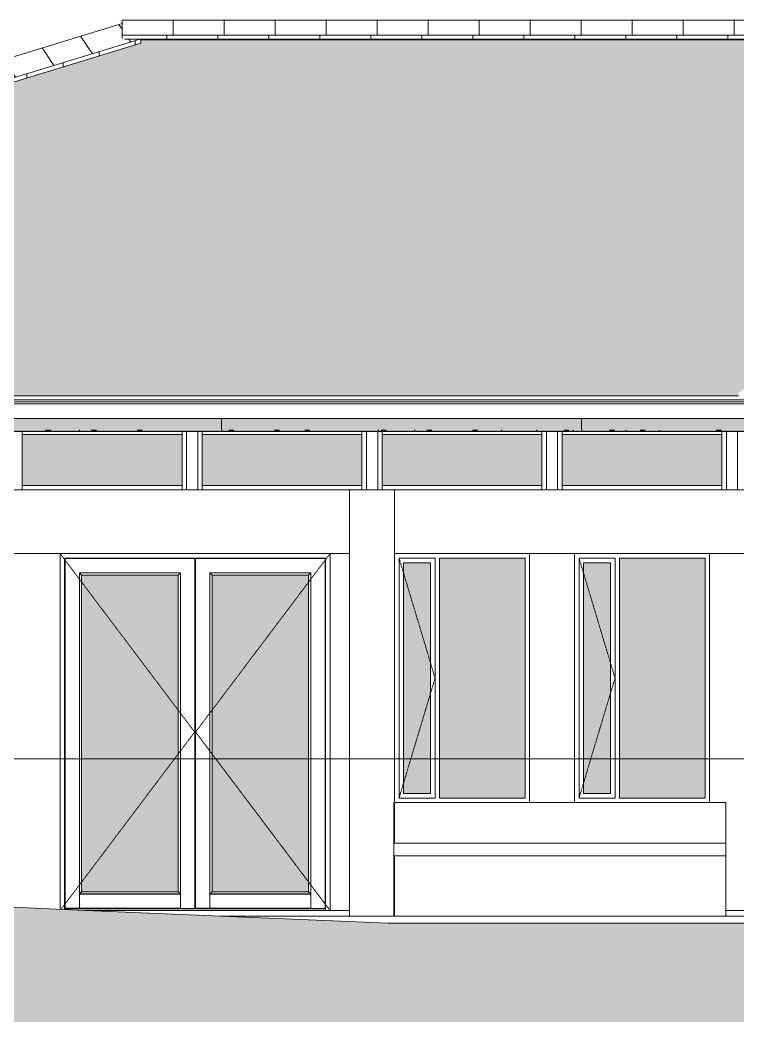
# Model space of a CAD drawing. Header units: millimetres. Extents: x -35517 to 139323, y -3702 to 5999.
# Drawn here: x 73743 to 78531, y -743 to 5938 of the extents above; entities that cross this region are included whole.
import ezdxf

# ---------------------------------------------------------------- set-up
doc = ezdxf.new("R2010")
doc.units = ezdxf.units.MM
doc.linetypes.add('Dash', pattern=[6.35, 3.175, -3.175])
doc.linetypes.add('Detail Dash', pattern=[1.1, 0.55, -0.55])
for name, color, linetype, lineweight in [('A-DETL-GENF', 92, 'Continuous', 5), ('A-DETL-THIN', 151, 'Continuous', 5), ('A-DOOR', 31, 'Continuous', 5), ('A-FLOR', 192, 'Continuous', 9), ('A-GLAZ', 151, 'Continuous', 5), ('A-GLAZ-CURT', 52, 'Continuous', 5), ('A-GLAZ-CWMG', 51, 'Continuous', 5), ('A-GLAZ-HDLN', 1, 'Dash', 9), ('A-ROOF', 132, 'Continuous', 9), ('A-ROOF-OTLN', 132, 'Continuous', 5), ('A-ROOF-PATT', 132, 'Continuous', 9), ('A-WALL', 113, 'Continuous', 9), ('C-TOPO', 7, 'Continuous', 5), ('G-ANNO-TEXT', 231, 'Continuous', 5), ('I-WALL', 2, 'Continuous', 9), ('S-COLS', 52, 'Continuous', 5)]:
    doc.layers.add(name, color=color, linetype=linetype, lineweight=lineweight)

# ---------------------------------------------------------------- blocks, each defined once
blk = doc.blocks.new('W-02 900x1660 - 900-1480273-GENERAL WEST ELEVATION')
at = {"layer": 'A-GLAZ'}
for points in [[(-12749.9, 750), (-12655.7, 750), (-12655.7, 2349), (-13225.7, 2349), (-13225.7, 750), (-12965.7, 750)], [(-13397.5, 780), (-13285.7, 780), (-13285.7, 2319), (-13465.7, 2319), (-13465.7, 780)]]:
    blk.add_hatch(color=256, dxfattribs=at).paths.add_polyline_path(points)
for p, q in [((-13495.7, 2350), (-13495.7, 750)), ((-13255.7, 2350), (-13495.7, 2350)), ((-13255.7, 750), (-13255.7, 2350)), ((-13225.7, 2349), (-13225.7, 750)), ((-13225.7, 2349), (-12655.7, 2349)), ((-12655.7, 750), (-12655.7, 2349)), ((-13465.7, 780), (-13465.7, 2319)), ((-13465.7, 2319), (-13285.7, 2319)), ((-13285.7, 2319), (-13285.7, 780)), ((-13495.7, 750), (-13255.7, 750)), ((-13285.7, 780), (-13465.7, 780)), ((-13225.7, 750), (-12655.7, 750))]:
    blk.add_line(p, q, dxfattribs=at)
at = {"layer": 'A-GLAZ-HDLN'}
for p, q in [((-13495.7, 2350), (-13255.7, 1550)), ((-13255.7, 1550), (-13495.7, 750))]:
    blk.add_line(p, q, dxfattribs=at)
blk = doc.blocks.new('FP_347-GENERAL WEST ELEVATION')
at = {"layer": 'A-ROOF-OTLN'}
blk.add_line((-23071.2, 3195), (-11185.7, 3195), dxfattribs=at)
at = {"layer": 'A-ROOF-PATT', "lineweight": 5}
for p, q in [((-23077.9, 3197), (-11185.7, 3197)), ((-15854.4, 3201.7), (-15854.6, 3202)), ((-15854.2, 3201.3), (-15854.4, 3201.7)), ((-15854, 3201), (-15854.2, 3201.3)), ((-15853.8, 3200.6), (-15854, 3201)), ((-15853.6, 3200.3), (-15853.8, 3200.6)), ((-15853.4, 3200), (-15853.6, 3200.3)), ((-15853.3, 3199.6), (-15853.4, 3200)), ((-15853.1, 3199.3), (-15853.3, 3199.6)), ((-15852.9, 3199), (-15853.1, 3199.3)), ((-15852.7, 3198.7), (-15852.9, 3199)), ((-15852.5, 3198.4), (-15852.7, 3198.7)), ((-15852.3, 3198.1), (-15852.5, 3198.4)), ((-15852.1, 3197.8), (-15852.3, 3198.1)), ((-15851.9, 3197.5), (-15852.1, 3197.8)), ((-15851.8, 3197.2), (-15851.9, 3197.5)), ((-15851.6, 3197), (-15851.8, 3197.2)), ((-15851.4, 3196.7), (-15851.6, 3197)), ((-15851.2, 3196.5), (-15851.4, 3196.7)), ((-15851.2, 3202.5), (-15817.7, 3202.5)), ((-15851, 3196.2), (-15851.2, 3196.5)), ((-15850.8, 3196), (-15851, 3196.2)), ((-15850.6, 3195.8), (-15850.8, 3196)), ((-15850.4, 3195.6), (-15850.6, 3195.8)), ((-15850.2, 3195.4), (-15850.4, 3195.6)), ((-15850.1, 3195.2), (-15850.2, 3195.4)), ((-15849.9, 3195), (-15850.1, 3195.2)), ((-15849.7, 3194.9), (-15849.9, 3195)), ((-15849.5, 3194.7), (-15849.7, 3194.9)), ((-15849.3, 3194.6), (-15849.5, 3194.7)), ((-15849.1, 3194.5), (-15849.3, 3194.6)), ((-15848.9, 3194.3), (-15849.1, 3194.5)), ((-15848.7, 3194.2), (-15848.9, 3194.3)), ((-15848.6, 3194.1), (-15848.7, 3194.2)), ((-15848.4, 3194.1), (-15848.6, 3194.1)), ((-15848.2, 3194), (-15848.4, 3194.1)), ((-15848, 3193.9), (-15848.2, 3194)), ((-15847.8, 3193.9), (-15848, 3193.9)), ((-15847.6, 3193.9), (-15847.8, 3193.9)), ((-15847.4, 3193.8), (-15847.6, 3193.9)), ((-15635.2, 3193.9), (-15635.4, 3193.8)), ((-15635, 3193.9), (-15635.2, 3193.9)), ((-15634.8, 3193.9), (-15635, 3193.9)), ((-15634.6, 3194), (-15634.8, 3193.9)), ((-15634.4, 3194.1), (-15634.6, 3194)), ((-15634.3, 3194.2), (-15634.4, 3194.1)), ((-15634.1, 3194.2), (-15634.3, 3194.2)), ((-15633.9, 3194.4), (-15634.1, 3194.2)), ((-15633.7, 3194.5), (-15633.9, 3194.4)), ((-15633.5, 3194.6), (-15633.7, 3194.5)), ((-15633.3, 3194.8), (-15633.5, 3194.6)), ((-15633.1, 3194.9), (-15633.3, 3194.8)), ((-15632.9, 3195.1), (-15633.1, 3194.9)), ((-15632.7, 3195.3), (-15632.9, 3195.1)), ((-15632.5, 3195.5), (-15632.7, 3195.3)), ((-15632.3, 3195.7), (-15632.5, 3195.5)), ((-15632.1, 3195.9), (-15632.3, 3195.7)), ((-15632, 3196.1), (-15632.1, 3195.9)), ((-15631.8, 3196.3), (-15632, 3196.1)), ((-15631.6, 3196.6), (-15631.8, 3196.3)), ((-15631.4, 3196.8), (-15631.6, 3196.6)), ((-15631.2, 3197.1), (-15631.4, 3196.8)), ((-15631, 3197.4), (-15631.2, 3197.1)), ((-15630.8, 3197.6), (-15631, 3197.4)), ((-15630.6, 3197.9), (-15630.8, 3197.6)), ((-15630.4, 3198.2), (-15630.6, 3197.9)), ((-15630.2, 3198.5), (-15630.4, 3198.2)), ((-15630, 3198.8), (-15630.2, 3198.5)), ((-15629.8, 3199.2), (-15630, 3198.8)), ((-15629.7, 3199.5), (-15629.8, 3199.2)), ((-15629.5, 3199.8), (-15629.7, 3199.5)), ((-15629.3, 3200.2), (-15629.5, 3199.8)), ((-15629.1, 3200.5), (-15629.3, 3200.2)), ((-15628.9, 3200.9), (-15629.1, 3200.5)), ((-15628.7, 3201.2), (-15628.9, 3200.9)), ((-15628.5, 3201.6), (-15628.7, 3201.2)), ((-15628.3, 3201.9), (-15628.5, 3201.6)), ((-15628.1, 3202.3), (-15628.3, 3201.9)), ((-15627.9, 3202.6), (-15628.1, 3202.3)), ((-15627.7, 3203), (-15627.9, 3202.6)), ((-15627.6, 3203.4), (-15627.7, 3203)), ((-15627.4, 3203.8), (-15627.6, 3203.4)), ((-15627.2, 3204.1), (-15627.4, 3203.8)), ((-15627, 3204.5), (-15627.2, 3204.1)), ((-15546.4, 3202.5), (-15512.9, 3202.5)), ((-15400.6, 3193.9), (-15400.8, 3193.8)), ((-15400.4, 3193.9), (-15400.6, 3193.9)), ((-15400.2, 3193.9), (-15400.4, 3193.9)), ((-15400, 3194), (-15400.2, 3193.9)), ((-15399.9, 3194), (-15400, 3194)), ((-15399.7, 3194.1), (-15399.9, 3194)), ((-15399.5, 3194.2), (-15399.7, 3194.1)), ((-15399.3, 3194.3), (-15399.5, 3194.2)), ((-15399.1, 3194.4), (-15399.3, 3194.3)), ((-15399, 3194.5), (-15399.1, 3194.4)), ((-15398.8, 3194.7), (-15399, 3194.5)), ((-15398.6, 3194.8), (-15398.8, 3194.7)), ((-15398.4, 3195), (-15398.6, 3194.8)), ((-15398.2, 3195.1), (-15398.4, 3195)), ((-15398, 3195.3), (-15398.2, 3195.1)), ((-15397.9, 3195.5), (-15398, 3195.3)), ((-15262.1, 3194.2), (-15262.2, 3194.3)), ((-15261.9, 3194.1), (-15262.1, 3194.2)), ((-15261.7, 3194), (-15261.9, 3194.1)), ((-15261.5, 3194), (-15261.7, 3194)), ((-15261.4, 3193.9), (-15261.5, 3194)), ((-15261.2, 3193.9), (-15261.4, 3193.9)), ((-15261, 3193.9), (-15261.2, 3193.9)), ((-15260.8, 3193.8), (-15261, 3193.9)), ((-15241.6, 3202.5), (-15208.1, 3202.5)), ((-14675.9, 3197), (-14675.9, 3204.5)), ((-14632, 3202.5), (-14598.5, 3202.5)), ((-14579.4, 3193.9), (-14579.6, 3193.8)), ((-14579.2, 3193.9), (-14579.4, 3193.9)), ((-14579.1, 3193.9), (-14579.2, 3193.9)), ((-14578.9, 3194), (-14579.1, 3193.9)), ((-14578.7, 3194), (-14578.9, 3194)), ((-14327.2, 3202.5), (-14293.7, 3202.5)), ((-14124, 3202.5), (-14090.5, 3202.5)), ((-13637.4, 3196.3), (-13637.6, 3196)), ((-13637.2, 3196.5), (-13637.4, 3196.3)), ((-13637, 3196.7), (-13637.2, 3196.5)), ((-13636.9, 3197), (-13637, 3196.7)), ((-13636.7, 3197.3), (-13636.9, 3197)), ((-13636.5, 3197.5), (-13636.7, 3197.3)), ((-13636.3, 3197.8), (-13636.5, 3197.5)), ((-13636.1, 3198.1), (-13636.3, 3197.8)), ((-13635.9, 3198.4), (-13636.1, 3198.1)), ((-13635.7, 3198.7), (-13635.9, 3198.4)), ((-13635.6, 3199), (-13635.7, 3198.7)), ((-13635.4, 3199.3), (-13635.6, 3199)), ((-13635.2, 3199.6), (-13635.4, 3199.3)), ((-13635, 3199.9), (-13635.2, 3199.6)), ((-13634.8, 3200.3), (-13635, 3199.9)), ((-13634.6, 3200.6), (-13634.8, 3200.3)), ((-13634.4, 3200.9), (-13634.6, 3200.6)), ((-13634.3, 3201.3), (-13634.4, 3200.9)), ((-13634.1, 3201.6), (-13634.3, 3201.3)), ((-13633.9, 3202), (-13634.1, 3201.6)), ((-13633.7, 3202.3), (-13633.9, 3202)), ((-13633.5, 3202.7), (-13633.7, 3202.3)), ((-13633.3, 3203.1), (-13633.5, 3202.7)), ((-13633.1, 3203.4), (-13633.3, 3203.1)), ((-13632.9, 3203.8), (-13633.1, 3203.4)), ((-13632.8, 3204.1), (-13632.9, 3203.8)), ((-13632.6, 3204.5), (-13632.8, 3204.1)), ((-13616, 3202.5), (-13582.5, 3202.5)), ((-13392, 3204.1), (-13392.2, 3204.5)), ((-13391.8, 3203.8), (-13392, 3204.1)), ((-13391.6, 3203.4), (-13391.8, 3203.8)), ((-13391.4, 3203), (-13391.6, 3203.4)), ((-13391.2, 3202.6), (-13391.4, 3203)), ((-13391, 3202.3), (-13391.2, 3202.6)), ((-13390.8, 3201.9), (-13391, 3202.3)), ((-13390.7, 3201.6), (-13390.8, 3201.9)), ((-13390.5, 3201.2), (-13390.7, 3201.6)), ((-13390.3, 3200.9), (-13390.5, 3201.2)), ((-13390.1, 3200.5), (-13390.3, 3200.9)), ((-13389.9, 3200.2), (-13390.1, 3200.5)), ((-13389.7, 3199.8), (-13389.9, 3200.2)), ((-13389.5, 3199.5), (-13389.7, 3199.8)), ((-13389.3, 3199.2), (-13389.5, 3199.5)), ((-13389.1, 3198.8), (-13389.3, 3199.2)), ((-13388.9, 3198.5), (-13389.1, 3198.8)), ((-13388.7, 3198.2), (-13388.9, 3198.5)), ((-13388.6, 3197.9), (-13388.7, 3198.2)), ((-13388.4, 3197.6), (-13388.6, 3197.9)), ((-13388.2, 3197.4), (-13388.4, 3197.6)), ((-13388, 3197.1), (-13388.2, 3197.4)), ((-13387.8, 3196.8), (-13388, 3197.1)), ((-13387.6, 3196.6), (-13387.8, 3196.8)), ((-13387.4, 3196.3), (-13387.6, 3196.6)), ((-13387.2, 3196.1), (-13387.4, 3196.3)), ((-13387, 3195.9), (-13387.2, 3196.1)), ((-13386.8, 3195.7), (-13387, 3195.9)), ((-13386.6, 3195.5), (-13386.8, 3195.7)), ((-13386.4, 3195.3), (-13386.6, 3195.5)), ((-13386.3, 3195.1), (-13386.4, 3195.3)), ((-13386.1, 3194.9), (-13386.3, 3195.1)), ((-13385.9, 3194.8), (-13386.1, 3194.9)), ((-13385.7, 3194.6), (-13385.9, 3194.8)), ((-13385.5, 3194.5), (-13385.7, 3194.6)), ((-13385.3, 3194.4), (-13385.5, 3194.5)), ((-13385.1, 3194.2), (-13385.3, 3194.4)), ((-13384.9, 3194.2), (-13385.1, 3194.2)), ((-13384.7, 3194.1), (-13384.9, 3194.2)), ((-13384.5, 3194), (-13384.7, 3194.1)), ((-13384.3, 3193.9), (-13384.5, 3194)), ((-13384.1, 3193.9), (-13384.3, 3193.9)), ((-13384, 3193.9), (-13384.1, 3193.9)), ((-13383.8, 3193.8), (-13384, 3193.9)), ((-13311.2, 3202.5), (-13277.7, 3202.5)), ((-13006.4, 3202.5), (-12972.9, 3202.5)), ((-12818.3, 3194.3), (-12818.5, 3194.2)), ((-12818.1, 3194.4), (-12818.3, 3194.3)), ((-12817.9, 3194.6), (-12818.1, 3194.4)), ((-12817.7, 3194.7), (-12817.9, 3194.6)), ((-12817.6, 3194.9), (-12817.7, 3194.7)), ((-12817.4, 3195), (-12817.6, 3194.9)), ((-12817.2, 3195.2), (-12817.4, 3195)), ((-12817, 3195.4), (-12817.2, 3195.2)), ((-12816.8, 3195.6), (-12817, 3195.4)), ((-12816.6, 3195.8), (-12816.8, 3195.6)), ((-12816.4, 3196), (-12816.6, 3195.8)), ((-12816.2, 3196.2), (-12816.4, 3196)), ((-12816, 3196.4), (-12816.2, 3196.2)), ((-12815.9, 3196.7), (-12816, 3196.4)), ((-12815.7, 3196.9), (-12815.9, 3196.7)), ((-12815.5, 3197.2), (-12815.7, 3196.9)), ((-12815.3, 3197.5), (-12815.5, 3197.2)), ((-12815.1, 3197.8), (-12815.3, 3197.5)), ((-12814.9, 3198), (-12815.1, 3197.8)), ((-12814.7, 3198.3), (-12814.9, 3198)), ((-12814.5, 3198.6), (-12814.7, 3198.3)), ((-12814.4, 3198.9), (-12814.5, 3198.6)), ((-12814.2, 3199.3), (-12814.4, 3198.9)), ((-12814, 3199.6), (-12814.2, 3199.3)), ((-12813.8, 3199.9), (-12814, 3199.6)), ((-12813.6, 3200.2), (-12813.8, 3199.9)), ((-12813.4, 3200.6), (-12813.6, 3200.2)), ((-12813.2, 3200.9), (-12813.4, 3200.6)), ((-12813, 3201.3), (-12813.2, 3200.9)), ((-12812.9, 3201.6), (-12813, 3201.3)), ((-12812.7, 3202), (-12812.9, 3201.6)), ((-12812.5, 3202.3), (-12812.7, 3202)), ((-12812.3, 3202.7), (-12812.5, 3202.3)), ((-12812.1, 3203), (-12812.3, 3202.7)), ((-12811.9, 3203.4), (-12812.1, 3203)), ((-12811.7, 3203.8), (-12811.9, 3203.4)), ((-12811.5, 3204.1), (-12811.7, 3203.8)), ((-12811.4, 3204.5), (-12811.5, 3204.1)), ((-12585, 3193.9), (-12585.1, 3193.8)), ((-12584.8, 3193.9), (-12585, 3193.9)), ((-12584.6, 3193.9), (-12584.8, 3193.9)), ((-12584.4, 3194), (-12584.6, 3193.9)), ((-12584.2, 3194.1), (-12584.4, 3194)), ((-12584, 3194.2), (-12584.2, 3194.1)), ((-12583.8, 3194.2), (-12584, 3194.2)), ((-12583.6, 3194.4), (-12583.8, 3194.2)), ((-12583.4, 3194.5), (-12583.6, 3194.4)), ((-12583.2, 3194.6), (-12583.4, 3194.5)), ((-12583, 3194.8), (-12583.2, 3194.6)), ((-12582.8, 3194.9), (-12583, 3194.8)), ((-12582.7, 3195.1), (-12582.8, 3194.9)), ((-12582.5, 3195.3), (-12582.7, 3195.1)), ((-12582.3, 3195.5), (-12582.5, 3195.3)), ((-12582.1, 3195.7), (-12582.3, 3195.5)), ((-12581.9, 3195.9), (-12582.1, 3195.7)), ((-12581.7, 3196.1), (-12581.9, 3195.9)), ((-12581.5, 3196.3), (-12581.7, 3196.1)), ((-12581.3, 3196.6), (-12581.5, 3196.3)), ((-12581.1, 3196.8), (-12581.3, 3196.6)), ((-12580.9, 3197.1), (-12581.1, 3196.8)), ((-12580.7, 3197.4), (-12580.9, 3197.1)), ((-12580.5, 3197.6), (-12580.7, 3197.4)), ((-12580.4, 3197.9), (-12580.5, 3197.6)), ((-12580.2, 3198.2), (-12580.4, 3197.9)), ((-12580, 3198.5), (-12580.2, 3198.2)), ((-12579.8, 3198.8), (-12580, 3198.5)), ((-12579.6, 3199.2), (-12579.8, 3198.8)), ((-12579.4, 3199.5), (-12579.6, 3199.2)), ((-12579.2, 3199.8), (-12579.4, 3199.5)), ((-12579, 3200.2), (-12579.2, 3199.8)), ((-12578.8, 3200.5), (-12579, 3200.2)), ((-12578.6, 3200.9), (-12578.8, 3200.5)), ((-12578.4, 3201.2), (-12578.6, 3200.9)), ((-12578.3, 3201.6), (-12578.4, 3201.2)), ((-12578.1, 3201.9), (-12578.3, 3201.6)), ((-12577.9, 3202.3), (-12578.1, 3201.9)), ((-12577.7, 3202.6), (-12577.9, 3202.3)), ((-12577.5, 3203), (-12577.7, 3202.6)), ((-12577.3, 3203.4), (-12577.5, 3203)), ((-12577.1, 3203.8), (-12577.3, 3203.4)), ((-12576.9, 3204.1), (-12577.1, 3203.8)), ((-12576.7, 3204.5), (-12576.9, 3204.1)), ((-12396.8, 3202.5), (-12363.3, 3202.5)), ((-12336.2, 3204.2), (-12336.3, 3204.5)), ((-12336, 3203.8), (-12336.2, 3204.2)), ((-12335.8, 3203.5), (-12336, 3203.8)), ((-12335.6, 3203.1), (-12335.8, 3203.5)), ((-12335.4, 3202.8), (-12335.6, 3203.1)), ((-12335.3, 3202.4), (-12335.4, 3202.8)), ((-12335.1, 3202.1), (-12335.3, 3202.4)), ((-12334.9, 3201.8), (-12335.1, 3202.1)), ((-12334.7, 3201.4), (-12334.9, 3201.8)), ((-12334.6, 3201.1), (-12334.7, 3201.4)), ((-12275.9, 3197), (-12275.9, 3204.5)), ((-12092, 3202.5), (-12058.5, 3202.5)), ((-11984.2, 3204.1), (-11984.4, 3204.5)), ((-11984, 3203.8), (-11984.2, 3204.1)), ((-11983.8, 3203.4), (-11984, 3203.8)), ((-11983.6, 3203), (-11983.8, 3203.4)), ((-11983.4, 3202.6), (-11983.6, 3203)), ((-11983.2, 3202.3), (-11983.4, 3202.6)), ((-11983, 3201.9), (-11983.2, 3202.3)), ((-11982.8, 3201.6), (-11983, 3201.9)), ((-11982.7, 3201.2), (-11982.8, 3201.6)), ((-11982.5, 3200.9), (-11982.7, 3201.2)), ((-11982.3, 3200.5), (-11982.5, 3200.9)), ((-11982.1, 3200.2), (-11982.3, 3200.5)), ((-11981.9, 3199.8), (-11982.1, 3200.2)), ((-11981.7, 3199.5), (-11981.9, 3199.8)), ((-11981.5, 3199.2), (-11981.7, 3199.5)), ((-11981.3, 3198.8), (-11981.5, 3199.2)), ((-11981.1, 3198.5), (-11981.3, 3198.8)), ((-11980.9, 3198.2), (-11981.1, 3198.5)), ((-11980.7, 3197.9), (-11980.9, 3198.2)), ((-11980.5, 3197.6), (-11980.7, 3197.9)), ((-11980.4, 3197.4), (-11980.5, 3197.6)), ((-11980.2, 3197.1), (-11980.4, 3197.4)), ((-11980, 3196.8), (-11980.2, 3197.1)), ((-11979.8, 3196.6), (-11980, 3196.8)), ((-11979.6, 3196.3), (-11979.8, 3196.6)), ((-11979.4, 3196.1), (-11979.6, 3196.3)), ((-11979.2, 3195.9), (-11979.4, 3196.1)), ((-11979, 3195.7), (-11979.2, 3195.9)), ((-11978.8, 3195.5), (-11979, 3195.7)), ((-11978.6, 3195.3), (-11978.8, 3195.5)), ((-11978.4, 3195.1), (-11978.6, 3195.3)), ((-11978.3, 3194.9), (-11978.4, 3195.1)), ((-11978.1, 3194.8), (-11978.3, 3194.9)), ((-11977.9, 3194.6), (-11978.1, 3194.8)), ((-11977.7, 3194.5), (-11977.9, 3194.6)), ((-11977.5, 3194.4), (-11977.7, 3194.5)), ((-11977.3, 3194.2), (-11977.5, 3194.4)), ((-11977.1, 3194.2), (-11977.3, 3194.2)), ((-11976.9, 3194.1), (-11977.1, 3194.2)), ((-11976.7, 3194), (-11976.9, 3194.1)), ((-11976.5, 3193.9), (-11976.7, 3194)), ((-11976.3, 3193.9), (-11976.5, 3193.9)), ((-11976.1, 3193.9), (-11976.3, 3193.9)), ((-11976, 3193.8), (-11976.1, 3193.9)), ((-11888.8, 3202.5), (-11855.3, 3202.5)), ((-11763.7, 3193.9), (-11763.9, 3193.8)), ((-11763.5, 3193.9), (-11763.7, 3193.9)), ((-11763.4, 3193.9), (-11763.5, 3193.9)), ((-11763.2, 3194), (-11763.4, 3193.9)), ((-11763, 3194.1), (-11763.2, 3194)), ((-11762.8, 3194.1), (-11763, 3194.1)), ((-11762.6, 3194.2), (-11762.8, 3194.1)), ((-11762.4, 3194.3), (-11762.6, 3194.2)), ((-11762.2, 3194.5), (-11762.4, 3194.3)), ((-11762, 3194.6), (-11762.2, 3194.5)), ((-11761.9, 3194.7), (-11762, 3194.6)), ((-11761.7, 3194.9), (-11761.9, 3194.7)), ((-11761.5, 3195), (-11761.7, 3194.9)), ((-11761.3, 3195.2), (-11761.5, 3195)), ((-11761.1, 3195.4), (-11761.3, 3195.2)), ((-11760.9, 3195.6), (-11761.1, 3195.4)), ((-11760.7, 3195.8), (-11760.9, 3195.6)), ((-11760.5, 3196), (-11760.7, 3195.8)), ((-11760.3, 3196.2), (-11760.5, 3196)), ((-11760.2, 3196.5), (-11760.3, 3196.2)), ((-11760, 3196.7), (-11760.2, 3196.5)), ((-11759.8, 3197), (-11760, 3196.7)), ((-11759.6, 3197.2), (-11759.8, 3197)), ((-11759.4, 3197.5), (-11759.6, 3197.2)), ((-11759.2, 3197.8), (-11759.4, 3197.5)), ((-11759, 3198.1), (-11759.2, 3197.8)), ((-11758.8, 3198.4), (-11759, 3198.1)), ((-11758.7, 3198.7), (-11758.8, 3198.4)), ((-11758.5, 3199), (-11758.7, 3198.7)), ((-11758.3, 3199.3), (-11758.5, 3199)), ((-11758.1, 3199.6), (-11758.3, 3199.3)), ((-11757.9, 3200), (-11758.1, 3199.6)), ((-11757.7, 3200.3), (-11757.9, 3200)), ((-11757.5, 3200.6), (-11757.7, 3200.3)), ((-11757.3, 3201), (-11757.5, 3200.6)), ((-11757.2, 3201.3), (-11757.3, 3201)), ((-11757, 3201.7), (-11757.2, 3201.3)), ((-11756.8, 3202), (-11757, 3201.7)), ((-11756.6, 3202.4), (-11756.8, 3202)), ((-11756.4, 3202.8), (-11756.6, 3202.4)), ((-11756.2, 3203.1), (-11756.4, 3202.8)), ((-11756, 3203.5), (-11756.2, 3203.1)), ((-11755.8, 3203.8), (-11756, 3203.5)), ((-11529.2, 3193.8), (-11529.3, 3193.8)), ((-11529.1, 3193.9), (-11529.2, 3193.8)), ((-11380.8, 3202.5), (-11347.3, 3202.5))]:
    blk.add_line(p, q, dxfattribs=at)
blk = doc.blocks.new('Door Aluminium - Double Opening Out with Cill - Door Aluminium Double Opening Out with Cill 1800x2400 3-V349-GENERAL WEST ELEVATION')
at = {"layer": 'A-DOOR'}
for points in [[(-15612.6, 125.1), (-14968.8, 125.1), (-14968.8, 2236.9), (-15612.6, 2236.9), (-15612.6, 150.9)], [(-14742.6, 125.1), (-14098.8, 125.1), (-14099.1, 2236.9), (-14742.6, 2236.9), (-14742.6, 150.9)]]:
    blk.add_hatch(color=256, dxfattribs=at).paths.add_polyline_path(points)
at = {"layer": 'A-DOOR', "linetype": 'Detail Dash'}
for p, q in [((-15755.7, 2380), (-14858.7, 1190)), ((-14852.7, 1190), (-13955.7, 2380)), ((-14852.7, 1190), (-13955.7, 2380)), ((-14858.7, 1190), (-15750, 7.5)), ((-13955.7, 0), (-14852.7, 1190)), ((-14852.7, 1190), (-13955.7, 0))]:
    blk.add_line(p, q, dxfattribs=at)
at = {"layer": 'A-DOOR'}
for p, q in [((-15725.7, 2350), (-15725.7, 6.4)), ((-15725.7, 2350), (-13985.7, 2350)), ((-15722.7, 2347), (-15722.7, 15)), ((-14858.7, 2347), (-15722.7, 2347)), ((-14858.7, 14.3), (-14858.7, 2347)), ((-14852.7, 2347), (-14852.7, 15)), ((-13988.7, 2347), (-14852.7, 2347)), ((-13988.7, 14.3), (-13988.7, 2347)), ((-13985.7, 2350), (-13985.7, 0)), ((-14858.7, 2335), (-14852.7, 2335)), ((-15627.7, 15), (-15627.7, 2252)), ((-15627.7, 2252), (-14953.7, 2252)), ((-15627.5, 2251.8), (-15627.5, 110.2)), ((-14953.9, 2251.8), (-15627.5, 2251.8)), ((-15612.6, 2236.9), (-15627.5, 2251.8)), ((-15612.6, 2236.9), (-15612.6, 125.1)), ((-14968.8, 2236.9), (-15612.6, 2236.9)), ((-14953.9, 2251.8), (-14968.8, 2236.9)), ((-14968.8, 125.1), (-14968.8, 2236.9)), ((-14953.9, 110.2), (-14953.9, 2251.8)), ((-14953.7, 2252), (-14953.7, 14.3)), ((-14757.7, 15), (-14757.7, 2252)), ((-14757.7, 2252), (-14083.7, 2252)), ((-14742.6, 2236.9), (-14757.5, 2251.8)), ((-14757.5, 2251.8), (-14757.5, 110.2)), ((-14083.9, 2251.8), (-14757.5, 2251.8)), ((-14742.6, 2236.9), (-14742.6, 125.1)), ((-14098.8, 2236.9), (-14742.6, 2236.9)), ((-14083.9, 2251.8), (-14098.8, 2236.9)), ((-14098.8, 125.1), (-14098.8, 2236.9)), ((-14083.9, 110.2), (-14083.9, 2251.8)), ((-14083.7, 2252), (-14083.7, 14.3)), ((-15627.7, 15), (-15627.7, 110)), ((-15627.7, 110), (-14953.7, 110)), ((-15627.5, 110.2), (-15612.6, 125.1)), ((-15627.5, 110.2), (-14953.9, 110.2)), ((-15612.6, 125.1), (-14968.8, 125.1)), ((-14953.9, 110.2), (-14968.8, 125.1)), ((-14953.7, 110), (-14953.7, 15)), ((-14757.7, 15), (-14757.7, 110)), ((-14757.7, 110), (-14083.7, 110)), ((-14742.6, 125.1), (-14757.5, 110.2)), ((-14757.5, 110.2), (-14083.9, 110.2)), ((-14742.6, 125.1), (-14098.8, 125.1)), ((-14098.8, 125.1), (-14083.9, 110.2)), ((-14083.7, 110), (-14083.7, 15)), ((-15722.7, 34.4), (-15725.7, 34.4)), ((-15725.7, 30.9), (-15722.7, 30.9)), ((-15725.7, 26.4), (-15722.7, 26.4)), ((-15725.7, 23.3), (-15722.7, 23.3)), ((-15725.7, 10.9), (-13985.7, 10.9)), ((-15725.7, 10.6), (-13985.7, 10.6)), ((-15627.7, 15), (-15722.7, 15)), ((-15710.7, 14.9), (-14968.7, 14.9)), ((-15627.7, 15), (-14953.7, 15)), ((-14968.7, 14.3), (-14953.7, 14.3)), ((-14953.7, 14.3), (-14858.7, 14.3)), ((-14852.7, 34.4), (-14858.7, 34.4)), ((-14858.7, 30.9), (-14852.7, 30.9)), ((-14858.7, 26.4), (-14852.7, 26.4)), ((-14858.7, 23.3), (-14852.7, 23.3)), ((-14858.7, 14.9), (-14099.1, 14.9)), ((-14757.7, 15), (-14852.7, 15)), ((-14757.7, 15), (-14083.7, 15)), ((-14098.7, 14.3), (-14083.7, 14.3)), ((-14083.7, 14.3), (-13988.7, 14.3)), ((-13985.7, 34.4), (-13988.7, 34.4)), ((-13988.7, 30.9), (-13985.7, 30.9)), ((-13988.7, 26.4), (-13985.7, 26.4)), ((-13988.7, 23.3), (-13985.7, 23.3))]:
    blk.add_line(p, q, dxfattribs=at)
blk = doc.blocks.new('System Panel - Glazed-1463160-GENERAL WEST ELEVATION')
at = {"layer": 'A-GLAZ-CURT'}
blk.add_hatch(color=256, dxfattribs=at).paths.add_polyline_path([(-21816.5, 2835), (-20943.2, 2835), (-20943.2, 3175), (-22008.2, 3175), (-22008.2, 2835)])
blk = doc.blocks.new('Rectangular Mullion - 30x75-V353-GENERAL WEST ELEVATION')
at = {"layer": 'A-GLAZ-CWMG'}
for p, q in [((-19608.2, 3175), (-19608.2, 3195.3)), ((-19608.2, 3175), (-18543.2, 3175)), ((-18543.2, 3195.3), (-18543.2, 3175))]:
    blk.add_line(p, q, dxfattribs=at)
blk = doc.blocks.new('Rectangular Mullion - 30x75-1463159-GENERAL WEST ELEVATION')
at = {"layer": 'A-GLAZ-CWMG'}
for p, q in [((-22008.1718, 2805), (-22008.1718, 2835)), ((-20943.1718, 2835), (-22008.1718, 2835)), ((-20943.1718, 2835), (-20943.1718, 2805))]:
    blk.add_line(p, q, dxfattribs=at)
blk = doc.blocks.new('Rectangular Mullion - 30x75-V354-GENERAL WEST ELEVATION')
at = {"layer": 'A-GLAZ-CWMG'}
blk.add_line((-18543.2, 3195.3), (-18543.2, 2805), dxfattribs=at)
blk = doc.blocks.new('Rectangular Mullion - 30x75-V355-GENERAL WEST ELEVATION')
at = {"layer": 'A-GLAZ-CWMG'}
blk.add_line((-19608.2, 2805), (-19608.2, 3195.3), dxfattribs=at)
blk = doc.blocks.new('Rectangular Mullion - 30x75-V356-GENERAL WEST ELEVATION')
at = {"layer": 'A-GLAZ-CWMG'}
for p, q in [((-14808.2, 3175), (-14808.2, 3195.3)), ((-14808.2, 3175), (-13743.2, 3175)), ((-13743.2, 3195), (-13743.2, 3175))]:
    blk.add_line(p, q, dxfattribs=at)
blk = doc.blocks.new('Rectangular Mullion - 30x75-V357-GENERAL WEST ELEVATION')
at = {"layer": 'A-GLAZ-CWMG'}
blk.add_line((-13743.1718, 3195), (-13743.1718, 2805), dxfattribs=at)
blk = doc.blocks.new('Rectangular Mullion - 30x75-V358-GENERAL WEST ELEVATION')
at = {"layer": 'A-GLAZ-CWMG'}
for p, q in [((-12408.1718, 3175), (-12408.1718, 3195)), ((-12408.1718, 3175), (-11343.1718, 3175)), ((-11343.1718, 3195), (-11343.1718, 3175))]:
    blk.add_line(p, q, dxfattribs=at)
blk = doc.blocks.new('Rectangular Mullion - 30x75-V359-GENERAL WEST ELEVATION')
at = {"layer": 'A-GLAZ-CWMG'}
blk.add_line((-12408.1718, 2805), (-12408.1718, 3195), dxfattribs=at)

msp = doc.modelspace()

# ---------------------------------------------------------------- hatches: boundary and pattern name
at = {"layer": 'A-DETL-GENF'}
h = msp.add_hatch(dxfattribs=at)
h.set_pattern_fill('FP_114', style=0, pattern_type=2)
h.set_pattern_definition([(45, (175660.06, 31652.85), (0, 179.99969), [127.279, -127.279]), (45, (175690.06, 31622.85), (0, 179.99969), [127.279, -127.279]), (45, (175720.06, 31592.85), (0, 179.99969), [127.279, -127.279]), (315, (175750.06, 31592.85), (179.99969, 0), [127.279, -127.279]), (315, (175780.06, 31622.85), (179.99969, 0), [127.279, -127.279]), (315, (175810.06, 31652.85), (179.99969, 0), [127.279, -127.279])])
h.paths.add_polyline_path([(77196.2, -743.3), (93854.7, -743.3), (93854.7, -1.9), (86946.8, -85), (76198.4, -85), (73994.5, 8.6), (72753.3, 65.1), (69933.7, 163.6), (66275.3, 163.6), (66223.2, 162.2), (66223.2, -743.3), (77131.2, -743.3)])
at = {"layer": 'A-ROOF-PATT', "lineweight": 5}
h = msp.add_hatch(dxfattribs=at)
h.set_pattern_fill('FP_108', color=256, style=0, pattern_type=2)
h.set_pattern_definition([(123.795, (70602.03, 4676), (-308.4, 0.001), [])])
h.paths.add_polyline_path([(66779.7, 3436.8), (74543.4, 5810.4), (74443.2, 5810.4), (74424.4, 5815.4), (74424.4, 5915.2), (66655.9, 3540.1)])
h = msp.add_hatch(dxfattribs=at)
h.set_pattern_fill('FP_102', color=256, style=0, pattern_type=2)
h.set_pattern_definition([(90, (79185.16, 5887.8), (-340, 2e-14), [])])
h.paths.add_polyline_path([(83492.9, 5837.3), (83861.8, 5837.3), (83945.9, 5938.3), (74424.4, 5938.3), (74424.4, 5837.3), (81765.9, 5837.3)])
h = msp.add_hatch(dxfattribs=at)
h.set_pattern_fill('FP_101', color=256, style=0, pattern_type=2)
h.set_pattern_definition([(90, (79143.1, 5831.33), (-340, 2e-14), [])])
h.paths.add_polyline_path([(74424.4, 5825.4), (83860.3, 5825.4), (83861.8, 5837.3), (74424.4, 5837.3)])
h = msp.add_hatch(dxfattribs=at)
h.set_pattern_fill('FP_100', color=256, style=0, pattern_type=2)
h.set_pattern_definition([(90, (79142.35, 5817.9), (-340, 2e-14), [])])
h.paths.add_polyline_path([(74496.9, 5810.4), (83858.4, 5810.4), (83860.3, 5825.4), (74424.4, 5825.4), (74424.4, 5815.4), (74443.2, 5810.4)])
h = msp.add_hatch(dxfattribs=at)
h.set_pattern_fill('FP_81', color=256, style=0, pattern_type=2)
h.set_pattern_definition([(0, (89766.58, -935.11), (323.85, 44.557), [76.2, -63.5, 88.9, -38.1, -165.1]), (0, (89766.58, -935.11), (323.85, 44.557), [-266.7, 114.3, -50.8]), (0, (89842.78, -933.254), (323.85, 44.557), [63.5, -241.3, 50.8, -76.2]), (0, (89995.18, -937.896), (323.85, 44.557), [38.1, -393.7]), (90, (89766.58, -935.11), (-107.95, 44.557), [42.701, -135.529]), (90, (89842.78, -935.11), (-107.95, 44.557), [41.773, -136.457]), (90, (89906.28, -935.11), (-107.95, 44.557), [38.988, -139.242]), (90, (89995.18, -937.9), (-107.95, 44.557), [42.701, -135.529]), (90, (90033.28, -937.9), (-107.95, 44.557), [42.701, -135.529]), (90, (90147.58, -935.11), (-107.95, 44.557), [40.844, -137.385])])
h.paths.add_polyline_path([(66655.9, 3431.1), (66769, 3431.1), (66769, 3435.3), (66742.4, 3457.6), (66669.6, 3435.3)])
h.paths.add_polyline_path([(78655.9, 3431.1), (78736.1, 3455.7), (78715.7, 3476.4), (78567.7, 3431.1)])
h.paths.add_polyline_path([(78533.3, 3431.1), (78534.6, 3452.5), (78664.2, 3539.6), (84975, 5469), (83872.1, 5806.2), (74548.2, 5806.2), (74548.2, 5784.4), (66851.2, 3431.1), (78532.9, 3431.1)])
h = msp.add_hatch(dxfattribs=at)
h.set_pattern_fill('FP_104', color=256, style=0, pattern_type=2)
h.set_pattern_definition([(90, (70663.9, 4618.24), (-240.416, 1e-14), [])])
h.paths.add_polyline_path([(66779.7, 3424.6), (74548.2, 5799.7), (74548.2, 5810.4), (74543.4, 5810.4), (66779.7, 3436.8)])
h = msp.add_hatch(dxfattribs=at)
h.set_pattern_fill('FP_105', color=256, style=0, pattern_type=2)
h.set_pattern_definition([(90, (70663.9, 4604.5), (-240.416, 1e-14), [])])
h.paths.add_polyline_path([(66779.7, 3409.3), (74548.2, 5784.4), (74548.2, 5799.7), (66779.7, 3424.6)])
h = msp.add_hatch(dxfattribs=at)
h.set_pattern_fill('FP_97', color=256, style=0, pattern_type=2)
h.set_pattern_definition([(0, (91796.95, 0), (406.4, 101.6), [33.528, -271.272, 33.528, -271.272, -1625.6]), (0, (91796.95, 0), (406.4, 101.6), [-609.6, 33.528, -576.072, 33.528, -271.272, -711.2]), (0, (91796.95, 0), (406.4, 101.6), [-1524, 33.528, -169.672, 33.528, -474.472]), (120, (91949.35, 50.8), (-291.1882, 301.15272), [33.528, -271.272, 33.528, -271.272, -1625.6]), (120, (91949.35, 50.8), (-291.1882, 301.15272), [-609.6, 33.528, -576.072, 33.528, -271.272, -711.2]), (120, (91949.35, 50.8), (-291.1882, 301.15272), [-1524, 33.528, -169.672, 33.528, -474.472]), (240, (92000.15, 254), (-115.2118, -402.75272), [33.528, -271.272, 33.528, -271.272, -1625.6]), (240, (92000.15, 254), (-115.2118, -402.75272), [-609.6, 33.528, -576.072, 33.528, -271.272, -711.2]), (240, (92000.15, 254), (-115.2118, -402.75272), [-1524, 33.528, -169.672, 33.528, -474.472])])
h.paths.add_polyline_path([(73562.8, 3204.5), (78580.9, 3204.5), (78580.9, 3280.1), (66685.9, 3280.1), (66685.9, 3204.5), (73131, 3204.5)])
h.paths.add_polyline_path([(78685.9, 3204.5), (78685.9, 3280.1), (78681.8, 3280.1), (78681.8, 3204.5)])
h = msp.add_hatch(dxfattribs=at)
h.set_pattern_fill('FP_99', color=256, style=0, pattern_type=2)
h.set_pattern_definition([(0, (72685.9, 3309.8), (0, 1200), []), (90, (72686, 3309.8), (-2400, 1e-13), [])])
h.paths.add_polyline_path([(73562.8, 3204.5), (78580.9, 3204.5), (78580.9, 3280.1), (66685.9, 3280.1), (66685.9, 3204.5), (73131, 3204.5)])
h.paths.add_polyline_path([(78685.9, 3204.5), (78685.9, 3280.1), (78681.8, 3280.1), (78681.8, 3204.5)])

# ---------------------------------------------------------------- linework, layer by layer
at = {"layer": 'A-DETL-THIN'}
for p, q in [((74180.3, 0), (72811.4, 63.1)), ((76198.4, -85), (74180.3, 0)), ((86961.4, -85), (76198.4, -85))]:
    msp.add_line(p, q, dxfattribs=at)
at = {"layer": 'A-FLOR'}
for p, q in [((76234.9, 450), (78450.9, 450)), ((76234.9, 365), (76234.9, 450)), ((78450.9, 365), (78450.9, 450)), ((78450.9, 365), (76234.9, 365))]:
    msp.add_line(p, q, dxfattribs=at)
at = {"layer": 'A-ROOF'}
for p, q in [((74548.2, 5806.2), (83872.1, 5806.2)), ((66851.2, 3431.1), (78533.3, 3431.1)), ((78769.5, 3405), (66655.9, 3405))]:
    msp.add_line(p, q, dxfattribs=at)
at = {"layer": 'A-ROOF-OTLN'}
for p, q in [((66655.9, 3540.1), (74424.4, 5915.2)), ((74424.4, 5815.4), (74424.4, 5938.3)), ((83945.9, 5938.3), (74424.4, 5938.3)), ((83861.8, 5837.3), (74424.4, 5837.3)), ((74543.4, 5810.4), (66779.7, 3436.8)), ((66779.7, 3409.3), (74548.2, 5784.4)), ((83858.4, 5810.4), (74443.2, 5810.4)), ((74548.2, 5810.4), (74548.2, 5784.4)), ((91797.9, 3392.3), (66555.9, 3392.3)), ((91797.9, 3379.6), (66555.9, 3379.6)), ((78580.9, 3280.1), (66606.7, 3280.1))]:
    msp.add_line(p, q, dxfattribs=at)
at = {"layer": 'A-WALL'}
for p, q in [((75940.9, -38), (75940.9, 2805)), ((76240.9, 2805), (75940.9, 2805)), ((76240.9, 2805), (76240.9, 450)), ((74010.9, 7.8), (74010.9, 2380)), ((75810.9, 2380), (75810.9, 0)), ((77140.9, 2380), (77140.9, 720)), ((77440.9, 720), (77440.9, 2380)), ((78340.9, 2380), (78340.9, 720)), ((78450.9, 720), (76234.9, 720)), ((76234.9, 720), (76234.9, 450)), ((78450.9, 450), (78450.9, 720)), ((76234.9, 365), (76234.9, -37.9)), ((76240.9, 365), (76240.9, -37.9)), ((78450.9, -37.6), (78450.9, 365)), ((75940.9, 0), (74180.3, 0)), ((78450.9, 0), (79386.3, 0))]:
    msp.add_line(p, q, dxfattribs=at)
at = {"layer": 'C-TOPO'}
for p, q in [((91056.8, -35.6), (75085, -38.1)), ((75085, -38.1), (91056.8, -35.6))]:
    msp.add_line(p, q, dxfattribs=at)
at = {"layer": 'G-ANNO-TEXT', "color": 7}
msp.add_line((79720, 1012.3), (66239.9, 1012.3), dxfattribs=at)
at = {"layer": 'I-WALL'}
for p, q in [((75940.9, 2805), (71446.9, 2805)), ((79242.7, 2805), (76240.9, 2805)), ((71446.9, 2380), (75940.9, 2380)), ((76240.9, 2380), (79405.9, 2380))]:
    msp.add_line(p, q, dxfattribs=at)
at = {"layer": 'S-COLS'}
for p, q in [((74853.4, 3195.3), (74853.4, 2805)), ((74928.4, 2805), (74928.4, 3195.3)), ((76053.4, 3195), (76053.4, 2805)), ((76128.4, 3195), (76128.4, 2805)), ((77253.4, 3195), (77253.4, 2805)), ((77328.4, 3195), (77328.4, 2805)), ((78453.4, 3195), (78453.4, 2805)), ((78528.4, 2805), (78528.4, 3195))]:
    msp.add_line(p, q, dxfattribs=at)

# ---------------------------------------------------------------- block references
at = {"layer": 'A-DOOR'}
msp.add_blockref('Door Aluminium - Double Opening Out with Cill - Door Aluminium Double Opening Out with Cill 1800x2400 3-V349-GENERAL WEST ELEVATION', (89766.6, 0), dxfattribs=at)
at = {"layer": 'A-GLAZ'}
for p in [(89766.6, 0), (90966.6, 0)]:
    msp.add_blockref('W-02 900x1660 - 900-1480273-GENERAL WEST ELEVATION', p, dxfattribs=at)
at = {"layer": 'A-GLAZ-CURT'}
for p in [(95766.6, 0), (96966.6, 0), (98166.6, 0), (99366.6, 0)]:
    msp.add_blockref('System Panel - Glazed-1463160-GENERAL WEST ELEVATION', p, dxfattribs=at)
at = {"layer": 'A-GLAZ-CWMG'}
for name, p in [('Rectangular Mullion - 30x75-V353-GENERAL WEST ELEVATION', (93366.6, 0)), ('Rectangular Mullion - 30x75-V355-GENERAL WEST ELEVATION', (93366.6, 0)), ('Rectangular Mullion - 30x75-V354-GENERAL WEST ELEVATION', (93366.6, 0)), ('Rectangular Mullion - 30x75-V356-GENERAL WEST ELEVATION', (89766.6, 0)), ('Rectangular Mullion - 30x75-V355-GENERAL WEST ELEVATION', (94566.6, 0)), ('Rectangular Mullion - 30x75-V357-GENERAL WEST ELEVATION', (89766.6, 0)), ('Rectangular Mullion - 30x75-V358-GENERAL WEST ELEVATION', (88566.6, 0)), ('Rectangular Mullion - 30x75-V359-GENERAL WEST ELEVATION', (88566.6, 0)), ('Rectangular Mullion - 30x75-V357-GENERAL WEST ELEVATION', (90966.6, 0)), ('Rectangular Mullion - 30x75-V358-GENERAL WEST ELEVATION', (89766.6, 0)), ('Rectangular Mullion - 30x75-V359-GENERAL WEST ELEVATION', (89766.6, 0)), ('Rectangular Mullion - 30x75-V357-GENERAL WEST ELEVATION', (92166.6, 0)), ('Rectangular Mullion - 30x75-1463159-GENERAL WEST ELEVATION', (95766.6, 0)), ('Rectangular Mullion - 30x75-1463159-GENERAL WEST ELEVATION', (96966.6, 0)), ('Rectangular Mullion - 30x75-1463159-GENERAL WEST ELEVATION', (98166.6, 0)), ('Rectangular Mullion - 30x75-1463159-GENERAL WEST ELEVATION', (99366.6, 0))]:
    msp.add_blockref(name, p, dxfattribs=at)
at = {"layer": 'A-ROOF-OTLN'}
msp.add_blockref('FP_347-GENERAL WEST ELEVATION', (89766.6, 0), dxfattribs=at)

doc.saveas('drawing.dxf')
